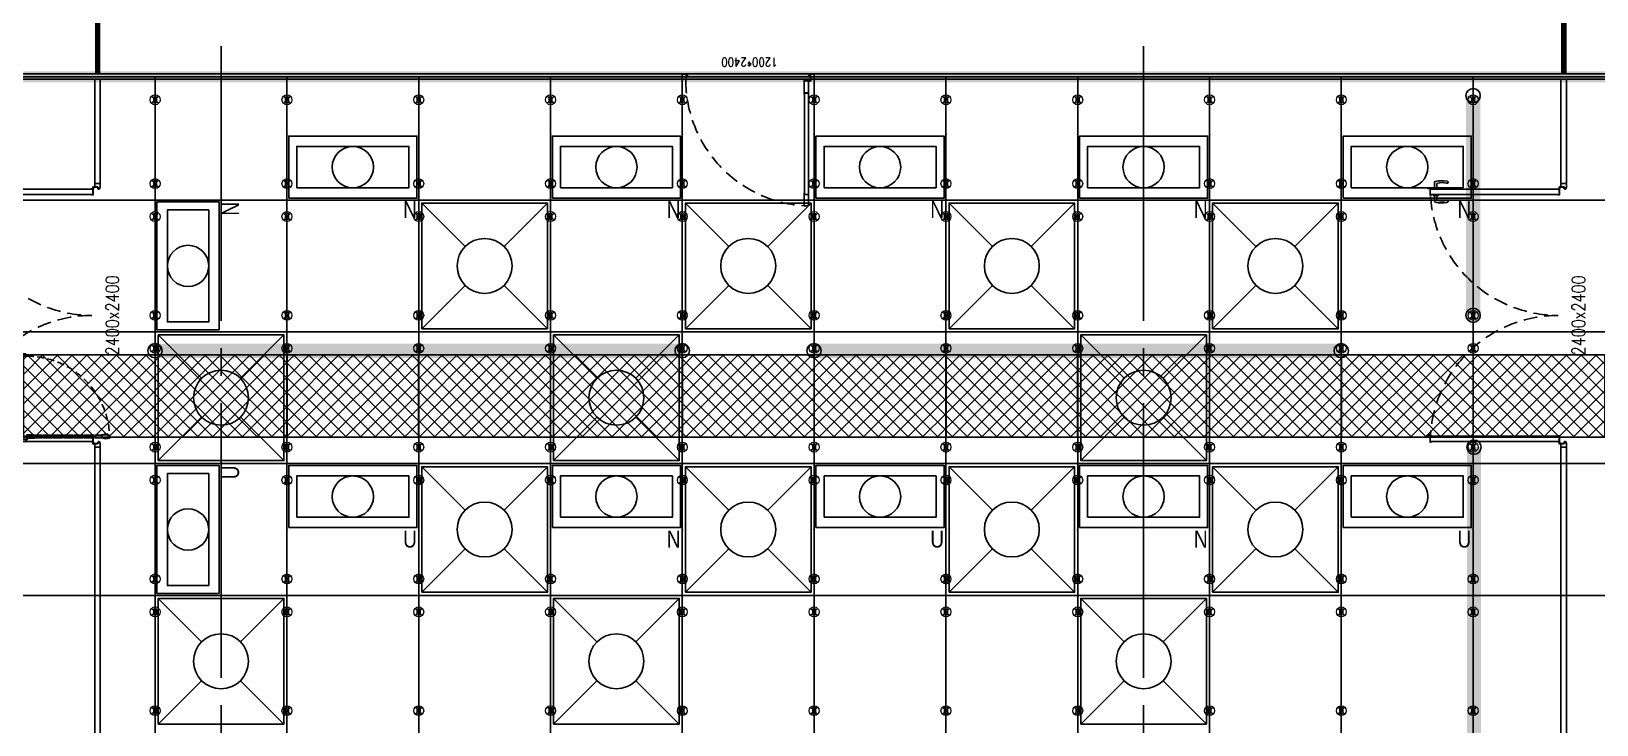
# Model space of a CAD drawing. Extents: x -17313 to 41501, y -1010 to 11880.
# Drawn here: x 4987 to 6412, y 8042 to 8674 of the extents above; entities that cross this region are included whole.
import ezdxf
from ezdxf.enums import TextEntityAlignment as Align

# ---------------------------------------------------------------- set-up
doc = ezdxf.new("R2010")
doc.units = 0
doc.header["$LTSCALE"] = 100
for name, pattern in [('188K-SM-03-F10-ARCH-PA-Y2257103$0$AP5A-SM-03-F20-ARCH-PA-Y2230801+Y2230803$0$ALL-PA-TXT-Y2221201$0$DASHED', [19.05, 12.7, -6.35]), ('188K-SM-03-F10-ARCH-PA-Y2257103$0$DASHED', [19.05, 12.7, -6.35]), ('188K-SM-07-F15-ARCH-CATW-Y2257103$0$DASHED', [19.05, 12.7, -6.35]), ('X-S-FAB-L10$0$COL-CEN-LIN', [3.25, 2.5, -0.25, 0.25, -0.25])]:
    doc.linetypes.add(name, pattern=pattern)
for name, color, linetype in [('0-xref', 8, 'Continuous'), ('188K-SM-03-F10-ARCH-CEIL-Y2257103$0$K-CEIL-4.2', 8, 'Continuous'), ('188K-SM-03-F10-ARCH-CEIL-Y2257103$0$K-CEIL-4.2-AREA', 8, 'Continuous'), ('188K-SM-03-F10-ARCH-PA-Y2257103$0$K-Divider-7.5', 53, 'Continuous'), ('188K-SM-03-F10-ARCH-PA-Y2257103$0$K-Door', 53, 'Continuous'), ('188K-SM-03-F10-ARCH-PA-Y2257103$0$K-P1S-4.2-單抗', 53, 'Continuous'), ('188K-SM-03-F10-ARCH-PA-Y2257103$0$K-P2D-4.2-雙抗', 53, 'Continuous'), ('188K-SM-06-F10-ELEC-LIGHT-Y2257103$0$E-LIGHT(W)-N', 253, 'Continuous'), ('188K-SM-06-F10-ELEC-LIGHT-Y2257103$0$E-LIGHT(W)-U XLPE', 253, 'Continuous'), ('188K-SM-06-F10-HVAC-FFU-Y2257103$0$AC-FFU-ULPA', 254, 'Continuous'), ('188K-SM-07-F15-ARCH-CATW-Y2257103$0$K-Divider 上-2.7', 80, 'Continuous'), ('188K-SM-07-F15-ARCH-CATW-Y2257103$0$K-DOOR-天板上方', 150, '188K-SM-07-F15-ARCH-CATW-Y2257103$0$DASHED'), ('188K-SM-07-F15-ARCH-CATW-Y2257103$0$K-安全母索', 6, 'Continuous'), ('188K-SM-07-F15-ARCH-CATW-Y2257103$0$K-扶手', 160, 'Continuous'), ('188K-SM-07-F15-ARCH-CATW-Y2257103$0$K-貓道板-主走道', 171, 'Continuous'), ('X-S-FAB-L10$0$0-DIM-TXT', 8, 'Continuous'), ('X-S-FAB-L10$0$BLOCK', 8, 'Continuous'), ('X-S-FAB-L10$0$CCL', 8, 'X-S-FAB-L10$0$COL-CEN-LIN')]:
    doc.layers.add(name, color=color, linetype=linetype)
doc.layers.add('188K-SM-03-F10-ARCH-CEIL-Y2257103$0$K-吊點-標準', color=8, linetype='Continuous', lineweight=9)
doc.layers.add('188K-SM-06-F10-ELEC-LIGHT-Y2257103$0$Defpoints-CAS', color=253, linetype='Continuous', plot=False)
doc.styles.add('188K-SM-03-F10-ARCH-PA-Y2257103$0$14P7-XFDP10$0$AA-TXT', font='simplex.shx', dxfattribs={"width": 0.8, "bigfont": 'chineset.shx'})
doc.styles.add('188K-SM-03-F10-ARCH-PA-Y2257103$0$AP5A-SM-03-F20-ARCH-PA-Y2230801+Y2230803$0$ALL-PA-TXT-Y2221201$0$Standard', font='txt.shx', dxfattribs={"bigfont": 'chineset.shx'})
doc.styles.add('188K-SM-06-F10-ELEC-LIGHT-Y2257103$0$Standard', font='arial.ttf')
doc.styles.add('X-S-FAB-L10$0$CHINA', font='simplex.shx', dxfattribs={"width": 0.75, "bigfont": 'chineset.shx'})
doc.styles.add('X-S-FAB-L10$0$Standard', font='', dxfattribs={"width": 0.8})
doc.styles.add('X-S-FAB-L10$0$TG_NOTE_TEXT', font='simplex.shx', dxfattribs={"width": 0.75, "bigfont": 'chineset.shx'})
doc.styles.get('X-S-FAB-L10$0$Standard').set_extended_font_data('Microsoft JhengHei')
doc.linetypes.add('188K-SM-07-F15-ARCH-CATW-Y2257103$0$FENCELINE1', pattern='A,6.35,-2.54,[133,ltypeshp.shx,S=2.54,R=0,X=-2.54,Y=0],-2.54,25.4', length=36.83)

# ---------------------------------------------------------------- blocks, each defined once
blk = doc.blocks.new('X-S-FAB-L10$0$FAB2-L05')
at = {"layer": 'X-S-FAB-L10$0$CCL'}
for p, q in [((-21000, 11005), (-21000, 0)), ((-20160, 11005), (-20160, 0))]:
    blk.add_line(p, q, dxfattribs=at)
blk = doc.blocks.new('X-S-FAB-L10')
at = {"layer": 'X-S-FAB-L10$0$BLOCK'}
blk.add_blockref('X-S-FAB-L10$0$FAB2-L05', (26160, -720), dxfattribs=at)
at = {"style": 'X-S-FAB-L10$0$TG_NOTE_TEXT', "width": 0.5, "flags": 1}
for p in [(7463.3, 9020), (18268.3, 8649), (11197.8, 4800.2), (16485.8, 4800.2), (25420.3, 2635), (13360, 320, 0), (7463.3, -33.3)]:
    blk.add_attdef('WH', text='', height=20, dxfattribs=at).set_placement(p, align=Align.BOTTOM_LEFT)
at = {"width": 0.5}
for style, p in [('X-S-FAB-L10$0$TG_NOTE_TEXT', (7585, 9020)), ('X-S-FAB-L10$0$TG_NOTE_TEXT', (18390, 8649)), ('X-S-FAB-L10$0$TG_NOTE_TEXT', (11117.5, 4813.5)), ('X-S-FAB-L10$0$TG_NOTE_TEXT', (16607.5, 4813.5)), ('X-S-FAB-L10$0$TG_NOTE_TEXT', (25350, 2635)), ('X-S-FAB-L10$0$Standard', (13129.4, 325, 0)), ('X-S-FAB-L10$0$TG_NOTE_TEXT', (7585, -20))]:
    blk.add_attdef('DESC', text='', height=10, dxfattribs=dict(at, style=style)).set_placement(p, align=Align.BOTTOM_LEFT)
for tag, style, p in [('TYPE', 'X-S-FAB-L10$0$TG_NOTE_TEXT', (7619.3, 9020)), ('NO', 'X-S-FAB-L10$0$TG_NOTE_TEXT', (7650.1, 9020)), ('TYPE', 'X-S-FAB-L10$0$TG_NOTE_TEXT', (18424.2, 8649)), ('NO', 'X-S-FAB-L10$0$TG_NOTE_TEXT', (18455, 8649)), ('NO', 'X-S-FAB-L10$0$TG_NOTE_TEXT', (11088.6, 4813.5)), ('TYPE', 'X-S-FAB-L10$0$TG_NOTE_TEXT', (11151.8, 4813.5)), ('TYPE', 'X-S-FAB-L10$0$TG_NOTE_TEXT', (16641.8, 4813.5)), ('NO', 'X-S-FAB-L10$0$TG_NOTE_TEXT', (16672.6, 4813.5)), ('NO', 'X-S-FAB-L10$0$TG_NOTE_TEXT', (25313, 2635)), ('TYPE', 'X-S-FAB-L10$0$TG_NOTE_TEXT', (25350, 2635)), ('NO', 'X-S-FAB-L10$0$Standard', (13100, 320, 0)), ('TYPE', 'X-S-FAB-L10$0$Standard', (13129.4, 320, 0)), ('TYPE', 'X-S-FAB-L10$0$TG_NOTE_TEXT', (7619.3, -20)), ('NO', 'X-S-FAB-L10$0$TG_NOTE_TEXT', (7650.1, -20))]:
    blk.add_attdef(tag, text='', height=10, dxfattribs=dict(at, style=style)).set_placement(p, align=Align.BOTTOM_RIGHT)
at = {"style": 'X-S-FAB-L10$0$TG_NOTE_TEXT', "width": 0.5, "flags": 1}
for rotation, p in [(180, (43, 7480)), (180, (943, 7480)), (90, (24310, 3717.8)), (270, (17080, 1711.7))]:
    blk.add_attdef('WH', text='', height=20, rotation=rotation, dxfattribs=at).set_placement(p, align=Align.BOTTOM_LEFT)
at = {"width": 0.5}
for rotation, style, p in [(180, 'X-S-FAB-L10$0$Standard', (317.6, 7480)), (180, 'X-S-FAB-L10$0$Standard', (1217.6, 7480)), (90, 'X-S-FAB-L10$0$TG_NOTE_TEXT', (24310, 3647.5)), (270, 'X-S-FAB-L10$0$TG_NOTE_TEXT', (17080, 1605))]:
    blk.add_attdef('DESC', text='', height=10, rotation=rotation, dxfattribs=dict(at, style=style)).set_placement(p, align=Align.BOTTOM_LEFT)
for tag, rotation, style, p in [('TYPE', 180, 'X-S-FAB-L10$0$Standard', (317.6, 7480)), ('NO', 180, 'X-S-FAB-L10$0$Standard', (347, 7480)), ('TYPE', 180, 'X-S-FAB-L10$0$Standard', (1217.6, 7480)), ('NO', 180, 'X-S-FAB-L10$0$Standard', (1247, 7480)), ('TYPE', 90, 'X-S-FAB-L10$0$TG_NOTE_TEXT', (24310, 3647.5)), ('NO', 90, 'X-S-FAB-L10$0$TG_NOTE_TEXT', (24310, 3610.5)), ('TYPE', 270, 'X-S-FAB-L10$0$TG_NOTE_TEXT', (17080, 1605)), ('NO', 270, 'X-S-FAB-L10$0$TG_NOTE_TEXT', (17080, 1573))]:
    blk.add_attdef(tag, text='', height=10, rotation=rotation, dxfattribs=dict(at, style=style)).set_placement(p, align=Align.BOTTOM_RIGHT)
at = {"layer": 'X-S-FAB-L10$0$0-DIM-TXT', "style": 'X-S-FAB-L10$0$CHINA', "width": 0.75}
for p in [(667.4, 7855.1, -2689.4), (22627.4, 6728.8), (25644.7, 6728.8), (24778.8, 5569.1), (1118.3, 4980), (417.8, 4594.6), (23874.8, 4355), (22927.4, 4330.1), (23749.9, 3901.4), (417.8, 3765.2), (1118.3, 3730), (417.8, 3115.8), (536.9, 2227.8), (16909, 1782.7), (888.4, 880.5), (16977.4, 750), (18878.8, 750), (25641.2, 553.2), (21364, 526.9)]:
    blk.add_attdef('HIG', text='', height=80, dxfattribs=at).set_placement(p, align=Align.MIDDLE_LEFT)
blk = doc.blocks.new('188K-SM-03-F10-ARCH-CEIL-Y2257103$0$A$C2CA95053')
h = blk.add_hatch(color=256)
edge = h.paths.add_edge_path()
edge.add_arc((0, 0), 0.5, 0, 360)
for p, q in [((3.2, 3.2), (-3.2, -3.2)), ((3.2, -3.2), (-3.2, 3.2))]:
    blk.add_line(p, q)
blk.add_lwpolyline([(-1.6, 2.5), (-1.6, -2.5), (1.6, -2.5), (1.6, 2.5)], close=True)
for radius in [4.5, 0.5]:
    blk.add_circle((0, 0), radius)
blk = doc.blocks.new('188K-SM-03-F10-ARCH-CEIL-Y2257103$0$天花板吊點-附調整片 - 3_8_螺桿吊架 100 mm 高調整片-V1-1FL')
blk.add_blockref('188K-SM-03-F10-ARCH-CEIL-Y2257103$0$A$C2CA95053', (0, 0))
blk = doc.blocks.new('188K-SM-03-F10-ARCH-CEIL-Y2257103')
at = {"layer": '188K-SM-03-F10-ARCH-CEIL-Y2257103$0$K-CEIL-4.2'}
for p, q in [((5100, 2313.7), (5100, 8632.2)), ((5220, 2313.7), (5220, 8632.2)), ((5340, 2313.7), (5340, 8632.2)), ((5460, 2313.7), (5460, 8632.2)), ((5580, 2313.7), (5580, 8632.2)), ((5700, 2313.7), (5700, 8632.2)), ((5820, 2313.7), (5820, 8632.2)), ((5940, 2313.7), (5940, 8632.2)), ((6060, 2313.7), (6060, 8632.2)), ((6180, 2313.7), (6180, 8632.2)), ((6300, 2313.7), (6300, 8632.2)), ((19317.2, 8520), (1767.7, 8520)), ((19317.2, 8400), (1767.7, 8400)), ((19317.2, 8280), (1847.7, 8280)), ((19314.7, 8160), (1847.7, 8160))]:
    blk.add_line(p, q, dxfattribs=at)
at = {"layer": '188K-SM-03-F10-ARCH-CEIL-Y2257103$0$K-CEIL-4.2-AREA', "elevation": 0}
blk.add_lwpolyline([(24297.2, 2067.7), (16747.2, 2067.7), (16747.2, 312.7), (14882.2, 312.7), (14882.2, 42.7), (14157.7, 42.7), (14157.7, 312.7), (1847.7, 312.7), (1847.7, 8305.8), (1767.7, 8305.8), (1767.7, 8632.2), (17592.2, 8632.2), (17592.2, 8626.2), (18934.7, 8626.2), (18934.7, 8592.2), (19317.2, 8592.2), (19317.2, 7537.7), (19282.2, 7537.7), (19282.2, 7462.2), (19317.2, 7462.2), (19317.2, 7317.2), (21180, 7317.2)], dxfattribs=at)
at = {"layer": '188K-SM-03-F10-ARCH-CEIL-Y2257103$0$K-吊點-標準', "color": 170, "lineweight": 18, "rotation": 179.9999999999997}
for p in [(5100, 8611.3), (5220, 8611.3), (5340, 8611.3), (5460, 8611.3), (5580, 8611.3), (5700, 8611.3), (5820, 8611.3), (5940, 8611.3), (6060, 8611.3), (6180, 8611.3), (6300, 8611.3), (5100, 8535), (5220, 8535), (5340, 8535), (5460, 8535), (5580, 8535), (5700, 8535), (5820, 8535), (5940, 8535), (6060, 8535), (6180, 8535), (6300, 8535), (5100, 8505), (5220, 8505), (5340, 8505), (5460, 8505), (5580, 8505), (5700, 8505), (5820, 8505), (5940, 8505), (6060, 8505), (6180, 8505), (6300, 8505), (5100, 8415), (5220, 8415), (5340, 8415), (5460, 8415), (5580, 8415), (5700, 8415), (5820, 8415), (5940, 8415), (6060, 8415), (6180, 8415), (6300, 8415), (5100, 8385), (5220, 8385), (5340, 8385), (5460, 8385), (5580, 8385), (5700, 8385), (5820, 8385), (5940, 8385), (6060, 8385), (6180, 8385), (6300, 8385), (5100, 8295), (5220, 8295), (5340, 8295), (5460, 8295), (5580, 8295), (5700, 8295), (5820, 8295), (5940, 8295), (6060, 8295), (6180, 8295), (6300, 8295), (5100, 8265), (5220, 8265), (5340, 8265), (5460, 8265), (5580, 8265), (5700, 8265), (5820, 8265), (5940, 8265), (6060, 8265), (6180, 8265), (6300, 8265), (5100, 8175), (5220, 8175), (5340, 8175), (5460, 8175), (5580, 8175), (5700, 8175), (5820, 8175), (5940, 8175), (6060, 8175), (6180, 8175), (6300, 8175), (5100, 8145), (5220, 8145), (5340, 8145), (5460, 8145), (5580, 8145), (5700, 8145), (5820, 8145), (5940, 8145), (6060, 8145), (6180, 8145), (6300, 8145), (5100, 8055), (5220, 8055), (5340, 8055), (5460, 8055), (5580, 8055), (5700, 8055), (5820, 8055), (5940, 8055), (6060, 8055), (6180, 8055), (6300, 8055)]:
    blk.add_blockref('188K-SM-03-F10-ARCH-CEIL-Y2257103$0$天花板吊點-附調整片 - 3_8_螺桿吊架 100 mm 高調整片-V1-1FL', p, dxfattribs=at)
blk = doc.blocks.new('188K-SM-06-F10-HVAC-FFU-Y2257103$0$H-FU-U-12x12')
for p, q in [((423, 777), (28, 1172)), ((777, 777), (1172, 1172)), ((28, 28), (423, 423)), ((1172, 28), (777, 423))]:
    blk.add_line(p, q)
blk.add_lwpolyline([(1172, 28), (1172, 1172), (28, 1172), (28, 28)], close=True)
blk.add_circle((600, 600), 250)
blk = doc.blocks.new('188K-SM-06-F10-HVAC-FFU-Y2257103')
at = {"layer": '188K-SM-06-F10-HVAC-FFU-Y2257103$0$AC-FFU-ULPA', "xscale": -0.09999999999999432, "yscale": 0.09999999999999432, "zscale": 0.09999999999999432}
for p in [(5460, 8400), (5700, 8400), (5940, 8400), (6180, 8400), (5220, 8280), (5580, 8280), (6060, 8280), (5460, 8160), (5700, 8160), (5940, 8160), (6180, 8160), (5220, 8040), (5580, 8040), (6060, 8040)]:
    blk.add_blockref('188K-SM-06-F10-HVAC-FFU-Y2257103$0$H-FU-U-12x12', p, dxfattribs=at)
blk = doc.blocks.new('*U277')
for points in [[(-58.3, -28.3), (-58.3, 28.3), (58.3, 28.3), (58.3, -28.3)], [(-51, -18.8), (-51, 18.8), (51, 18.8), (51, -18.8)]]:
    blk.add_lwpolyline(points, close=True)
blk.add_circle((0, 0), 18.8)
at = {"layer": '188K-SM-06-F10-ELEC-LIGHT-Y2257103$0$Defpoints-CAS'}
for p in [(-60, 30), (60, 30), (-60, -30), (60, -30)]:
    blk.add_point(p, dxfattribs=at)
at = {"style": '188K-SM-06-F10-ELEC-LIGHT-Y2257103$0$Standard', "width": 0.8}
blk.add_text('N', height=15.5, dxfattribs=at).set_placement((58.3, -38.7), align=Align.MIDDLE_RIGHT)
blk = doc.blocks.new('*U278')
for points in [[(-58.3, -28.3), (-58.3, 28.3), (58.3, 28.3), (58.3, -28.3)], [(-51, -18.8), (-51, 18.8), (51, 18.8), (51, -18.8)]]:
    blk.add_lwpolyline(points, close=True)
blk.add_circle((0, 0), 18.8)
at = {"layer": '188K-SM-06-F10-ELEC-LIGHT-Y2257103$0$Defpoints-CAS'}
for p in [(-60, 30), (60, 30), (-60, -30), (60, -30)]:
    blk.add_point(p, dxfattribs=at)
at = {"style": '188K-SM-06-F10-ELEC-LIGHT-Y2257103$0$Standard', "width": 0.8}
blk.add_text('U', height=15.5, dxfattribs=at).set_placement((58.3, -38.7), align=Align.MIDDLE_RIGHT)
blk = doc.blocks.new('*U267')
for points in [[(-58.3, -28.3), (-58.3, 28.3), (58.3, 28.3), (58.3, -28.3)], [(-51, -18.8), (-51, 18.8), (51, 18.8), (51, -18.8)]]:
    blk.add_lwpolyline(points, close=True)
blk.add_circle((0, 0), 18.8)
at = {"layer": '188K-SM-06-F10-ELEC-LIGHT-Y2257103$0$Defpoints-CAS'}
for p in [(-60, 30), (60, 30), (-60, -30), (60, -30)]:
    blk.add_point(p, dxfattribs=at)
at = {"style": '188K-SM-06-F10-ELEC-LIGHT-Y2257103$0$Standard', "width": 0.8}
blk.add_text('N', height=15.5, dxfattribs=at).set_placement((58.3, -38.7), align=Align.MIDDLE_RIGHT)
blk = doc.blocks.new('*U266')
for points in [[(-58.3, -28.3), (-58.3, 28.3), (58.3, 28.3), (58.3, -28.3)], [(-51, -18.8), (-51, 18.8), (51, 18.8), (51, -18.8)]]:
    blk.add_lwpolyline(points, close=True)
blk.add_circle((0, 0), 18.8)
at = {"layer": '188K-SM-06-F10-ELEC-LIGHT-Y2257103$0$Defpoints-CAS'}
for p in [(-60, 30), (60, 30), (-60, -30), (60, -30)]:
    blk.add_point(p, dxfattribs=at)
at = {"style": '188K-SM-06-F10-ELEC-LIGHT-Y2257103$0$Standard', "width": 0.8}
blk.add_text('U', height=15.5, dxfattribs=at).set_placement((58.3, -38.7), align=Align.MIDDLE_RIGHT)
blk = doc.blocks.new('188K-SM-06-F10-ELEC-LIGHT-Y2257103')
at = {"layer": '188K-SM-06-F10-ELEC-LIGHT-Y2257103$0$E-LIGHT(W)-N'}
for p in [(5280, 8550), (5520, 8550), (5760, 8550), (6000, 8550), (6240, 8550), (5520, 8250), (6000, 8250)]:
    blk.add_blockref('*U267', p, dxfattribs=at)
at = {"layer": '188K-SM-06-F10-ELEC-LIGHT-Y2257103$0$E-LIGHT(W)-N', "rotation": 90}
blk.add_blockref('*U277', (5130, 8460), dxfattribs=at)
at = {"layer": '188K-SM-06-F10-ELEC-LIGHT-Y2257103$0$E-LIGHT(W)-U XLPE', "rotation": 90}
blk.add_blockref('*U278', (5130, 8220), dxfattribs=at)
at = {"layer": '188K-SM-06-F10-ELEC-LIGHT-Y2257103$0$E-LIGHT(W)-U XLPE'}
for p in [(5280, 8250), (5760, 8250), (6240, 8250)]:
    blk.add_blockref('*U266', p, dxfattribs=at)
blk = doc.blocks.new('188K-SM-03-F10-ARCH-PA-Y2257103$0$單開庫板門-1200x2400)圓型拉環鎖+輔助鎖)')
at = {"ltscale": 0.1}
for p, q in [((26008.6, -11403.6), (26004.5, -11403.6)), ((26004.5, -11403.6), (26004.5, -11414.1)), ((26004.5, -11414.1), (26004.5, -11415.3)), ((26004.5, -11414.1), (26008.6, -11414.1)), ((26004.5, -11415.4), (26004.6, -11415.5)), ((26008.6, -11414), (26004.6, -11414)), ((26004.6, -11414.3), (26004.6, -11414.2)), ((26004.6, -11415.3), (26004.6, -11414.5)), ((26004.7, -11414.1), (26006.5, -11414.1)), ((26005.1, -11414.4), (26004.7, -11414.4)), ((26004.7, -11414.5), (26005.1, -11414.5)), ((26004.7, -11414.5), (26004.7, -11506)), ((26004.7, -11506), (26004.7, -11414.5)), ((26004.7, -11414.5), (26004.7, -11414.5)), ((26004.7, -11415.4), (26004.7, -11415.3)), ((26005.2, -11414.4), (26005.2, -11414.4)), ((26006.5, -11414.1), (26006.6, -11414.1)), ((26006.6, -11414.1), (26006.6, -11414.1)), ((26006.6, -11414.1), (26008.4, -11414.1)), ((26008.4, -11414.4), (26008, -11414.4)), ((26008, -11414.4), (26008, -11414.4)), ((26008, -11414.5), (26008.4, -11414.5)), ((26008.4, -11506), (26008.4, -11414.5)), ((26008.4, -11414.5), (26008.4, -11414.5)), ((26008.4, -11414.5), (26008.4, -11506)), ((26008.4, -11415.3), (26008.4, -11415.4)), ((26008.5, -11414.2), (26008.5, -11414.3)), ((26008.5, -11414.5), (26008.5, -11415.3)), ((26008.5, -11415.5), (26008.6, -11415.4)), ((26008.6, -11414.1), (26008.6, -11403.6)), ((26008.6, -11415.3), (26008.6, -11414.1)), ((26008.6, -11506.4), (26004.5, -11506.4)), ((26004.5, -11506.4), (26004.5, -11518)), ((26004.7, -11506), (26004.7, -11506)), ((26008.4, -11506), (26008.4, -11506)), ((26008.6, -11518), (26008.6, -11506.4)), ((25999.5, -11519.7), (25999.5, -11523.2)), ((26002.5, -11519.1), (26000, -11519.1)), ((26000, -11523.7), (26002.4, -11523.7)), ((26002.4, -11523.7), (26004.1, -11522.6)), ((26002.9, -11518.5), (26002.6, -11518.5)), ((26002.6, -11518.5), (26002.6, -11521)), ((26002.6, -11521.9), (26002.6, -11519.3)), ((26002.6, -11521), (26002.9, -11521)), ((26003.4, -11521.9), (26002.6, -11521.9)), ((26002.9, -11521), (26002.9, -11518.5)), ((26003.3, -11522.2), (26003.3, -11522)), ((26003.3, -11522), (26003.4, -11522)), ((26004, -11522.2), (26003.3, -11522.2)), ((26008.3, -11517.5), (26003.6, -11517.5)), ((26003.6, -11517.5), (26003.6, -11517.7)), ((26003.6, -11517.7), (26008.3, -11517.7)), ((26004.1, -11521.9), (26003.9, -11521.9)), ((26003.9, -11522), (26004, -11522)), ((26004, -11522), (26004, -11522.2)), ((26004.2, -11522.4), (26004.2, -11521.9)), ((26004.5, -11518), (26008.6, -11518)), ((26008.3, -11517.7), (26008.3, -11517.5)), ((26114.8, -11521.9), (26115.1, -11521.9)), ((26114.8, -11522.4), (26114.8, -11521.9)), ((26114.9, -11522), (26114.9, -11522.2)), ((26115.1, -11522), (26114.9, -11522)), ((26114.9, -11522.2), (26115.7, -11522.2)), ((26116.6, -11523.7), (26114.9, -11522.6)), ((26115.5, -11521.9), (26116.3, -11521.9)), ((26115.7, -11522), (26115.5, -11522)), ((26115.7, -11522.2), (26115.7, -11522)), ((26116.3, -11521.9), (26116.3, -11519.3)), ((26116.5, -11519.1), (26119, -11519.1)), ((26119, -11523.7), (26116.6, -11523.7)), ((26119.5, -11519.7), (26119.5, -11523.2))]:
    blk.add_line(p, q, dxfattribs=at)
blk.add_lwpolyline([(26006.6, -11506.4), (26006.5, -11506.3), (26004.7, -11506.3, -0.414214), (26004.6, -11506.3), (26004.6, -11506.1, -0.414214), (26004.7, -11506.1), (26005.1, -11506.1, 0.414214), (26005.2, -11506.1), (26005.2, -11506, 0.414214), (26005.1, -11506), (26004.7, -11506, -0.414214), (26004.6, -11506), (26004.6, -11505.2, -0.414214), (26004.7, -11505.2), (26004.7, -11505.2, 0.414214), (26004.7, -11505.2), (26004.7, -11505, 0.72636), (26004.6, -11505), (26004.5, -11505.1, 0.158507), (26004.5, -11505.2), (26004.5, -11506.4, 0.414214), (26004.6, -11506.5), (26008.6, -11506.5, 0.414214), (26008.6, -11506.4), (26008.6, -11505.2, 0.158507), (26008.6, -11505.1), (26008.5, -11505, 0.72636), (26008.4, -11505), (26008.4, -11505.2, 0.414214), (26008.5, -11505.2, -0.414214), (26008.5, -11505.2), (26008.5, -11506, -0.414214), (26008.4, -11506), (26008, -11506, 0.414214), (26008, -11506), (26008, -11506.1, 0.414214), (26008, -11506.1), (26008.4, -11506.1, -0.414214), (26008.5, -11506.1), (26008.5, -11506.3, -0.414214), (26008.4, -11506.3), (26006.6, -11506.3)], format="xyb", close=True, dxfattribs=at)
for points in [[(25999.5, -11518.9), (25999.5, -11523.9)], [(26119.5, -11518.9), (26119.5, -11523.9)]]:
    blk.add_lwpolyline(points)
for centre, radius, start, end in [((26004.6, -11414.1), 0.0313, 90, 180), ((26004.6, -11415.3), 0.0313, 180, 216.0274), ((26004.7, -11414.2), 0.0313, 90, 180), ((26004.7, -11414.3), 0.0313, 180, 270), ((26004.7, -11414.5), 0.0313, 90, 180), ((26004.7, -11415.3), 0.0209, 180, 270), ((26004.7, -11415.4), 0.0313, 216.0274, 360), ((26004.7, -11415.3), 0.0209, 360, 90), ((26005.1, -11414.4), 0.0313, 270, 0), ((26005.1, -11414.4), 0.0313, 0, 90), ((26008, -11414.4), 0.0313, 90, 180), ((26008, -11414.4), 0.0313, 180, 270), ((26008.4, -11414.2), 0.0313, 360, 90), ((26008.4, -11414.3), 0.0313, 270, 0), ((26008.4, -11414.5), 0.0313, 0, 90), ((26008.5, -11415.3), 0.0209, 90, 180), ((26008.5, -11415.4), 0.0313, 180, 323.9726), ((26008.5, -11415.3), 0.0209, 270, 360), ((26008.6, -11414.1), 0.0313, 360, 90), ((26008.6, -11415.3), 0.0313, 323.9726, 360)]:
    blk.add_arc(centre, radius, start, end, dxfattribs=at)
at = {"linetype": '188K-SM-03-F10-ARCH-PA-Y2257103$0$AP5A-SM-03-F20-ARCH-PA-Y2230801+Y2230803$0$ALL-PA-TXT-Y2221201$0$DASHED', "ltscale": 0.01}
blk.add_arc((26001.1, -11518.7), 115.3, 359.8531, 85.8135, dxfattribs=at)
at = {"ltscale": 0.1}
for centre, major_axis, start_param, end_param in [((26000, -11519.7), (0.369, -0.369), 2.356194, 3.926991), ((26000, -11523.2), (-0.369, -0.369), 5.497787, 7.068583), ((26002.5, -11519.3), (0.111, -0.111), 7.068583, 8.63938), ((26003.4, -11521.9), (-0.0369, -0.0369), 0.785398, 3.926991), ((26003.9, -11521.9), (-0.0369, -0.0369), 3.926991, 7.068583), ((26004.1, -11521.9), (0.0369, -0.0369), 7.068583, 8.63938), ((26003.9, -11522.4), (0.221, -0.221), 6.162283, 7.068583), ((26114.8, -11521.9), (-0.0369, -0.0369), -2.356194, -0.785398), ((26115.1, -11522.4), (-0.221, -0.221), -0.785398, 0.120903), ((26115.1, -11521.9), (0.0369, -0.0369), -0.785398, 2.356194), ((26115.5, -11521.9), (0.0369, -0.0369), 2.356194, 5.497787), ((26116.5, -11519.3), (-0.111, -0.111), -2.356194, -0.785398), ((26119, -11519.7), (-0.369, -0.369), 2.356194, 3.926991), ((26119, -11523.2), (0.369, -0.369), -0.785398, 0.785398)]:
    blk.add_ellipse(centre, major_axis=major_axis, ratio=1, start_param=start_param, end_param=end_param, dxfattribs=at)
at = {"ltscale": 0.1, "extrusion": (0, 0, -1)}
blk.add_ellipse((26003.1, -11517.9), major_axis=(-0.516, 0.516), ratio=1, start_param=5.497787, end_param=11.780972, dxfattribs=at)
at = {"color": 8, "ltscale": 0.1, "style": '188K-SM-03-F10-ARCH-PA-Y2257103$0$AP5A-SM-03-F20-ARCH-PA-Y2230801+Y2230803$0$ALL-PA-TXT-Y2221201$0$Standard', "width": 0.85}
blk.add_text('1200*2400', height=8, dxfattribs=at).set_placement((26058.4, -11534.4), align=Align.MIDDLE_CENTER)
blk = doc.blocks.new('188K-SM-03-F10-ARCH-PA-Y2257103$0$雙開門-2400×2400')
for p, q in [((225.2, 117.7), (223.8, 117.6)), ((229.2, 117.7), (225.2, 117.7)), ((225.2, 115.5), (229.2, 115.5)), ((229.2, 119), (229.2, 114.1)), ((230, 119), (229.2, 119)), ((229.2, 114.1), (230, 114.1)), ((230, 114.1), (230, 119)), ((0, 2.5), (0, -2.5)), ((0, -1.9), (0, 1.9)), ((0.6, 2.5), (3, 2.5)), ((3, 2.5), (3, 0.2)), ((3, 0.2), (3, 0.2)), ((239.4, 2.5), (237, 2.5)), ((237, 2.5), (237, -0.2)), ((237, -0.2), (237, 0)), ((240, 2.5), (240, -2.5)), ((240, -1.9), (240, 1.9)), ((3, -2.5), (0.6, -2.5)), ((4.7, -1.9), (3, -2.5)), ((3.7, -0.6), (3.9, -0.6)), ((3.9, -0.6), (4, -0.6)), ((4.1, -0.7), (4, -0.7)), ((4, -0.7), (4, -1.5)), ((4, -1.5), (4.6, -1.5)), ((4.5, -0.2), (4.1, -0.2)), ((4.1, -0.7), (4.1, -0.7)), ((4.6, -0.7), (4.5, -0.7)), ((4.5, -0.7), (4.5, -0.7)), ((4.6, -0.6), (4.7, -0.6)), ((4.6, -1.5), (4.6, -0.7)), ((4.7, -0.6), (4.8, -0.6)), ((5, -0.8), (5, -1.5)), ((235, -0.8), (235, -1.5)), ((235.3, -0.6), (235.2, -0.6)), ((235.4, -0.6), (235.3, -0.6)), ((235.3, -1.9), (237, -2.5)), ((235.4, -1.5), (235.4, -0.7)), ((235.4, -0.7), (235.5, -0.7)), ((236, -1.5), (235.4, -1.5)), ((235.5, -0.2), (235.9, -0.2)), ((235.5, -0.7), (235.5, -0.7)), ((235.9, -0.7), (235.9, -0.7)), ((235.9, -0.7), (236, -0.7)), ((236.1, -0.6), (236, -0.6)), ((236, -0.7), (236, -1.5)), ((236.3, -0.6), (236.1, -0.6)), ((237, -2.5), (239.4, -2.5))]:
    blk.add_line(p, q)
for points in [[(10.9, 121.6), (10.9, 123.4), (10.9, 121.6), (4.3, 121.6), (4.3, 121.5), (4.7, 121.5), (4.7, 120.4, 0.414214), (4.8, 120.3), (5, 120.3), (5, 120.4), (4.9, 120.4), (4.9, 121.4), (5, 121.4), (5, 4.1), (4.9, 4.1), (4.9, 5.1), (5, 5.1), (5, 5.2), (4.8, 5.2, 0.414214), (4.7, 5.1), (4.7, 4, 0.414214), (4.8, 3.8), (10.2, 3.8, 0.414214), (10.3, 4), (10.3, 5.1, 0.414214), (10.2, 5.2), (10, 5.2), (10, 5.1), (10.1, 5.1), (10.1, 4.1), (10, 4.1), (10, 121.4), (10.1, 121.4), (10.1, 120.4), (10, 120.4), (10, 120.3), (10.2, 120.3, 0.414214), (10.3, 120.4), (10.3, 121.4), (11.1, 121.4, 0.414214), (11.1, 121.4), (11.1, 123.6, 0.414214), (11.1, 123.7), (10.3, 123.7), (10.3, 123.4), (10.9, 123.4)], [(235.9, 121.6), (235.9, 123.4), (235.9, 121.6), (229.3, 121.6), (229.3, 121.5), (229.7, 121.5), (229.7, 120.4, 0.414214), (229.8, 120.3), (230, 120.3), (230, 120.4), (229.9, 120.4), (229.9, 121.4), (230, 121.4), (230, 4.1), (229.9, 4.1), (229.9, 5.1), (230, 5.1), (230, 5.2), (229.8, 5.2, 0.414214), (229.7, 5.1), (229.7, 4, 0.414214), (229.8, 3.8), (235.2, 3.8, 0.414214), (235.3, 4), (235.3, 5.1, 0.414214), (235.2, 5.2), (235, 5.2), (235, 5.1), (235.1, 5.1), (235.1, 4.1), (235, 4.1), (235, 121.4), (235.1, 121.4), (235.1, 120.4), (235, 120.4), (235, 120.3), (235.2, 120.3, 0.414214), (235.3, 120.4), (235.3, 121.4), (236.1, 121.4, 0.414214), (236.1, 121.4), (236.1, 123.6, 0.414214), (236.1, 123.7), (235.3, 123.7), (235.3, 123.4), (235.9, 123.4)], [(235.8, 117.7), (239.8, 117.7), (241.2, 117.6, -0.327495), (242, 116.9, -0.089847), (242.2, 106.2, -1.144881), (240.3, 106.6, 0.137079), (240.3, 114.9, 0.349357), (239.8, 115.5), (235.8, 115.5)]]:
    blk.add_lwpolyline(points, format="xyb")
blk.add_lwpolyline([(235, 114.1), (235, 119), (235.8, 119), (235.8, 114.1)], close=True)
at = {"ltscale": 500}
for points in [[(3.3, 0.3), (3.3, 3.1), (3, 3.1), (3, 0.3)], [(8.5, 3.8), (4, 3.8), (4, 4.1), (8.5, 4.1)], [(231.5, 3.8), (236, 3.8), (236, 4.1), (231.5, 4.1)], [(236.7, -0.1), (236.7, 3.1), (237, 3.1), (237, -0.1)]]:
    blk.add_lwpolyline(points, close=True, dxfattribs=at)
at = {"linetype": '188K-SM-03-F10-ARCH-PA-Y2257103$0$DASHED', "ltscale": 0.01}
for centre, start, end in [((3.5, 5.1), 0, 85.9993), ((236.5, 5.1), 94.0007, 180)]:
    blk.add_arc(centre, 116.5, start, end, dxfattribs=at)
for centre, radius, start, end in [((0.6, 1.9), 0.598, 90, 180), ((3.9, 0.2), 0.855, 178.2453, 256.7344), ((236.3, 0), 0.659, 270, 360), ((239.4, 1.9), 0.598, 0, 90), ((0.6, -1.9), 0.598, 180, 270), ((4.3, -0.6), 0.427, 111.7868, 180), ((4, -0.7), 0.11, 360, 90), ((4.3, -0.6), 0.427, 0, 68.2132), ((4.6, -0.7), 0.11, 90, 180), ((4.5, -1.5), 0.5, 288.9704, 0), ((4.8, -0.8), 0.2, 0, 90), ((235.2, -0.8), 0.2, 90, 180), ((235.5, -1.5), 0.5, 180, 251.0296), ((235.7, -0.6), 0.427, 111.7868, 180), ((235.4, -0.7), 0.11, 360, 90), ((235.7, -0.6), 0.427, 0, 68.2132), ((236, -0.7), 0.11, 90, 180), ((239.4, -1.9), 0.598, 270, 360)]:
    blk.add_arc(centre, radius, start, end)
for centre, major_axis, start_param, end_param in [((252.5, 110.9), (-21.3, 21.3), 0.585307, 0.943734), ((223.9, 116.7), (0.624, 0.624), 0.866962, 2.13291), ((239.6, 110.8), (-10.9, 10.9), 0.51383, 1.058752), ((225.3, 114.9), (-0.417, 0.417), -0.669314, 0.675093), ((223.8, 106.3), (-0.707, 0.707), 0.872811, 4.284184)]:
    blk.add_ellipse(centre, major_axis=major_axis, ratio=1, start_param=start_param, end_param=end_param)
at = {"ltscale": 500, "extrusion": (0, 0, -1)}
blk.add_ellipse((3.5, 3.6), major_axis=(0.495, 0.495), ratio=1, start_param=3.926991, end_param=10.210176, dxfattribs=at)
at = {"ltscale": 500}
blk.add_ellipse((236.5, 3.6), major_axis=(-0.495, 0.495), ratio=1, start_param=3.926991, end_param=10.210176, dxfattribs=at)
at = {"color": 8, "style": '188K-SM-03-F10-ARCH-PA-Y2257103$0$14P7-XFDP10$0$AA-TXT', "width": 0.8}
blk.add_text('2400x2400', height=12, dxfattribs=at).set_placement((120, -13.5), align=Align.MIDDLE_CENTER)
blk = doc.blocks.new('188K-SM-03-F10-ARCH-PA-Y2257103')
at = {"layer": '188K-SM-03-F10-ARCH-PA-Y2257103$0$K-Divider-7.5', "const_width": 5, "elevation": 0}
for points in [[(5047.6, 8635), (5047.6, 9012.5)], [(6382.6, 8635), (6382.6, 9012.5)]]:
    blk.add_lwpolyline(points, dxfattribs=at)
at = {"layer": '188K-SM-03-F10-ARCH-PA-Y2257103$0$K-P1S-4.2-單抗'}
for p, q in [((7405, 8635, 0), (1780, 8635, 0)), ((7405, 8630, 0), (1780, 8630, 0))]:
    blk.add_line(p, q, dxfattribs=at)
at = {"layer": '188K-SM-03-F10-ARCH-PA-Y2257103$0$K-P2D-4.2-雙抗'}
for p, q in [((5045, 8535), (5045, 8630)), ((5045, 8535), (5045, 8630)), ((5045, 8535), (5045, 8630)), ((5050, 8535), (5050, 8630)), ((5050, 8535), (5050, 8630)), ((5050, 8535), (5050, 8630)), ((6380, 8535), (6380, 8630)), ((6380, 8535), (6380, 8630)), ((6380, 8535), (6380, 8630)), ((6385, 8535), (6385, 8630)), ((6385, 8535), (6385, 8630)), ((6385, 8535), (6385, 8630)), ((5045, 2106), (5045, 8295)), ((5045, 2106), (5045, 8295)), ((5045, 2106), (5045, 8295)), ((5050, 2106), (5050, 8295)), ((5050, 2106), (5050, 8295)), ((5050, 2106), (5050, 8295)), ((6380, 2106), (6380, 8295)), ((6380, 2106), (6380, 8295)), ((6380, 2106), (6380, 8295)), ((6385, 2106), (6385, 8295)), ((6385, 2106), (6385, 8295)), ((6385, 2106), (6385, 8295))]:
    blk.add_line(p, q, dxfattribs=at)
at = {"layer": '188K-SM-03-F10-ARCH-PA-Y2257103$0$K-Door'}
for name, p, rotation in [('188K-SM-03-F10-ARCH-PA-Y2257103$0$單開庫板門-1200x2400)圓型拉環鎖+輔助鎖)', (31699.5, -2888.9, 0), 180), ('188K-SM-03-F10-ARCH-PA-Y2257103$0$雙開門-2400×2400', (5047.5, 8295), 89.99999999999999), ('188K-SM-03-F10-ARCH-PA-Y2257103$0$雙開門-2400×2400', (6382.5, 8295), 89.99999999999999)]:
    blk.add_blockref(name, p, dxfattribs=dict(at, rotation=rotation))
blk = doc.blocks.new('188K-SM-07-F15-ARCH-CATW-Y2257103$0$貓道板-749x1196.5(主走道)')
h = blk.add_hatch()
h.set_pattern_fill('ANSI37', color=256, scale=30)
h.set_pattern_definition([(45, (0.75, 3e-16), (-67.352, 67.352), []), (135, (0.75, 3e-16), (-67.352, -67.352), [])])
h.paths.add_polyline_path([(-1199, 0), (-1199, 750), (-1, 750), (-1, 0)])
blk.add_lwpolyline([(-1199, 0), (-1199, 750), (-1, 750), (-1, 0)], close=True)
blk = doc.blocks.new('188K-SM-07-F15-ARCH-CATW-Y2257103$0$XFAP10$0$GAD2205')
blk.add_lwpolyline([(0, 1), (0, 1), (-18, 1, -0.414214), (-18, 2), (-18, 3, -0.414214), (-18, 3), (-14, 3, 0.414214), (-13, 4), (-13, 4, 0.414214), (-14, 4), (-18, 4, -0.414214), (-18, 5), (-18, 12, -0.414214), (-18, 12), (-18, 12, 0.414214), (-18, 12), (-18, 14, 0.72636), (-19, 14), (-19, 13, 0.158507), (-19, 13), (-19, 0, 0.414214), (-19, 0), (19, 0, 0.414214), (19, 0), (19, 13, 0.158507), (19, 13), (19, 14, 0.72636), (18, 14), (18, 12, 0.414214), (18, 12, -0.414214), (18, 12), (18, 5, -0.414214), (18, 4), (14, 4, 0.414214), (13, 4), (13, 4, 0.414214), (14, 3), (18, 3, -0.414214), (18, 3), (18, 2, -0.414214), (18, 1), (0, 1)], format="xyb", close=True)
blk = doc.blocks.new('188K-SM-07-F15-ARCH-CATW-Y2257103$0$單鋼板門-80x150')
at = {"linetype": '188K-SM-07-F15-ARCH-CATW-Y2257103$0$DASHED', "ltscale": 0.005}
for p, q in [((-80, -1.9), (-80, 2)), ((-79.7, 2.4), (-78, 2.4)), ((-78, 2.4), (-76.9, 1.7)), ((-77.9, 1.1), (-77.9, -2.1)), ((-77.4, 1.1), (-77.9, 1.1)), ((-77.5, 1.3), (-77.5, 1.2)), ((-77, 1.3), (-77.5, 1.3)), ((-77.5, 1.2), (-77.4, 1.2)), ((-77.1, 1.2), (-77, 1.2)), ((-76.9, 1.1), (-77.1, 1.1)), ((-77, 1.2), (-77, 1.3)), ((-76.9, 1.5), (-76.9, 1.2)), ((-2, 2.4), (-3.1, 1.7)), ((-3.1, 1.5), (-3.1, 1.2)), ((-3.1, 1.1), (-2.9, 1.1)), ((-3, 1.2), (-3, 1.3)), ((-3, 1.3), (-2.5, 1.3)), ((-2.9, 1.2), (-3, 1.2)), ((-2.5, 1.2), (-2.6, 1.2)), ((-2.6, 1.1), (-2.1, 1.1)), ((-2.5, 1.3), (-2.5, 1.2)), ((-2.1, 1.1), (-2.1, -2.1)), ((-0.3, 2.4), (-2, 2.4)), ((0, -1.9), (0, 2)), ((-78, -2.2), (-79.7, -2.2)), ((-6, -10.3), (-5.9, -10.3)), ((-6, -71.3), (-6, -10.3)), ((-5.9, -10.3), (-5.9, -71.3)), ((-3.5, -71.3), (-3.5, -10.3)), ((-3.5, -10.3), (-3.5, -10.3)), ((-3.5, -10.3), (-3.5, -71.3)), ((-2, -2.2), (-0.3, -2.2)), ((-6.7, -73.3), (-6.1, -73.3)), ((-6.7, -76.8), (-6.7, -73.3)), ((-6.1, -76.8), (-6.7, -76.8)), ((-6.1, -73.3), (-6.1, -76.8)), ((-5.9, -71.3), (-6, -71.3)), ((-3.5, -71.3), (-3.5, -71.3))]:
    blk.add_line(p, q, dxfattribs=at)
for points in [[(-2.3, 0.5), (-2.3, -2.8), (-2.1, -2.8), (-2.1, 0.5)], [(-6.1, -3.1), (-6.1, -10), (-3.3, -10), (-3.3, -3.1)], [(-5.9, -3.5), (-2.8, -3.5), (-2.8, -3.3), (-5.9, -3.3)], [(-6.1, -71.5), (-6.1, -78.6), (-3.3, -78.6), (-3.3, -71.5)], [(-3.3, -73.3), (-3.3, -76.8), (-2.8, -76.8), (-2.8, -73.3)]]:
    blk.add_lwpolyline(points, close=True, dxfattribs=at)
blk.add_lwpolyline([(-3.4, -71.6), (-3.4, -70.7, 0.158507), (-3.4, -70.7), (-3.4, -70.6, 0.72636), (-3.5, -70.7), (-3.5, -70.8, 0.414214), (-3.5, -70.8, -0.414214), (-3.4, -70.8), (-3.4, -71.3, -0.414214), (-3.5, -71.3), (-3.8, -71.3, 0.414214), (-3.8, -71.3), (-3.8, -71.4, 0.414214), (-3.8, -71.4), (-3.5, -71.4, -0.414214), (-3.4, -71.4), (-3.4, -71.5, -0.414214), (-3.5, -71.5), (-4.7, -71.5), (-4.7, -71.5), (-4.7, -71.5), (-6, -71.5, -0.414214), (-6, -71.5), (-6, -71.4, -0.414214), (-6, -71.4), (-5.7, -71.4, 0.414214), (-5.7, -71.4), (-5.7, -71.3, 0.414214), (-5.7, -71.3), (-6, -71.3, -0.414214), (-6, -71.3), (-6, -70.8, -0.414214), (-6, -70.8), (-6, -70.8, 0.414214), (-6, -70.8), (-6, -70.7, 0.72636), (-6, -70.6), (-6.1, -70.7, 0.158507), (-6.1, -70.7), (-6.1, -71.6, 0.414214), (-6, -71.6), (-3.4, -71.6, 0.414214)], format="xyb", close=True, dxfattribs=at)
blk.add_arc((-2.5, -3.1), 75.4, 180.0081, 266.8107, dxfattribs=at)
for centre, major_axis, start_param, end_param in [((-79.7, 2), (-0.246, 0.246), -0.785398, 0.785398), ((-77.4, 1.2), (-0.0246, 0.0246), 2.356194, 5.497787), ((-77.1, 1.2), (-0.0246, 0.0246), -0.785398, 2.356194), ((-77.1, 1.5), (0.148, 0.148), -0.785398, 0.120903), ((-76.9, 1.2), (0.0246, 0.0246), -2.356194, -0.785398), ((-2.9, 1.5), (-0.148, 0.148), 6.162283, 7.068583), ((-3.1, 1.2), (-0.0246, 0.0246), 7.068583, 8.63938), ((-2.9, 1.2), (0.0246, 0.0246), 3.926991, 7.068583), ((-2.6, 1.2), (0.0246, 0.0246), 0.785398, 3.926991), ((-0.3, 2), (0.246, 0.246), 5.497787, 7.068583), ((-79.7, -1.9), (0.246, 0.246), 2.356194, 3.926991), ((-78, -2.1), (0.0738, 0.0738), -2.356194, -0.785398), ((-2, -2.1), (-0.0738, 0.0738), 7.068583, 8.63938), ((-0.3, -1.9), (-0.246, 0.246), 2.356194, 3.926991)]:
    blk.add_ellipse(centre, major_axis=major_axis, ratio=1, start_param=start_param, end_param=end_param, dxfattribs=at)
at = {"linetype": '188K-SM-07-F15-ARCH-CATW-Y2257103$0$DASHED', "ltscale": 0.005, "extrusion": (0, 0, -1)}
blk.add_ellipse((-2.4, -3.2), major_axis=(0.344, -0.344), ratio=1, start_param=5.497787, end_param=11.780972, dxfattribs=at)
at = {"linetype": '188K-SM-07-F15-ARCH-CATW-Y2257103$0$DASHED', "ltscale": 0.005, "xscale": 0.06956521739535357, "yscale": 0.06956521739535357, "zscale": 0.06956521739535357, "rotation": 180}
blk.add_blockref('188K-SM-07-F15-ARCH-CATW-Y2257103$0$XFAP10$0$GAD2205', (-4.7, -10), dxfattribs=at)
blk = doc.blocks.new('188K-SM-07-F15-ARCH-CATW-Y2257103$0$母索-4.8')
at = {"const_width": 13}
blk.add_lwpolyline([(0, 0), (480, 0)], dxfattribs=at)
for centre in [(0, 0), (480, 0)]:
    blk.add_circle(centre, 6.5)
blk = doc.blocks.new('188K-SM-07-F15-ARCH-CATW-Y2257103$0$母索-2.7')
at = {"const_width": 13}
blk.add_lwpolyline([(0, 0), (270, 0)], dxfattribs=at)
for centre in [(0, 0), (270, 0)]:
    blk.add_circle(centre, 6.5)
blk = doc.blocks.new('188K-SM-07-F15-ARCH-CATW-Y2257103$0$母索-2.0')
at = {"const_width": 13}
blk.add_lwpolyline([(0, 0), (200, 0)], dxfattribs=at)
for centre in [(0, 0), (200, 0)]:
    blk.add_circle(centre, 6.5)
blk = doc.blocks.new('188K-SM-07-F15-ARCH-CATW-Y2257103')
at = {"layer": '188K-SM-07-F15-ARCH-CATW-Y2257103$0$K-Divider 上-2.7', "const_width": 10}
blk.add_lwpolyline([(4980, 8632.2), (5050, 8632.2)], dxfattribs=at)
at = {"layer": '188K-SM-07-F15-ARCH-CATW-Y2257103$0$K-Divider 上-2.7', "const_width": 10, "elevation": 0}
blk.add_lwpolyline([(6382.6, 8632.2), (6420, 8632.2)], dxfattribs=at)
at = {"layer": '188K-SM-07-F15-ARCH-CATW-Y2257103$0$K-扶手', "linetype": '188K-SM-07-F15-ARCH-CATW-Y2257103$0$FENCELINE1', "ltscale": 0.03, "const_width": 10, "elevation": 0}
blk.add_lwpolyline([(5050, 8632.2), (6382.6, 8632.2)], dxfattribs=at)
at = {"layer": '188K-SM-07-F15-ARCH-CATW-Y2257103$0$K-DOOR-天板上方', "xscale": -1, "rotation": 90}
blk.add_blockref('188K-SM-07-F15-ARCH-CATW-Y2257103$0$單鋼板門-80x150', (4980.1, 8300), dxfattribs=at)
at = {"layer": '188K-SM-07-F15-ARCH-CATW-Y2257103$0$K-安全母索', "rotation": 270}
for name, p in [('188K-SM-07-F15-ARCH-CATW-Y2257103$0$母索-2.0', (6300, 8615.1)), ('188K-SM-07-F15-ARCH-CATW-Y2257103$0$母索-2.7', (6300.8, 8295))]:
    blk.add_blockref(name, p, dxfattribs=at)
at = {"layer": '188K-SM-07-F15-ARCH-CATW-Y2257103$0$K-安全母索'}
for p in [(5099.9, 8382.8), (5699.9, 8382.8)]:
    blk.add_blockref('188K-SM-07-F15-ARCH-CATW-Y2257103$0$母索-4.8', p, dxfattribs=at)
at = {"layer": '188K-SM-07-F15-ARCH-CATW-Y2257103$0$K-貓道板-主走道', "xscale": 0.1, "yscale": 0.1, "zscale": 0.1, "rotation": 180}
for p in [(4980, 8379), (5100, 8379), (5220, 8379), (5340, 8379), (5460, 8379), (5580, 8379), (5700, 8379), (5820, 8379), (5940, 8379), (6060, 8379), (6180, 8379), (6300, 8379)]:
    blk.add_blockref('188K-SM-07-F15-ARCH-CATW-Y2257103$0$貓道板-749x1196.5(主走道)', p, dxfattribs=at)

msp = doc.modelspace()

# ---------------------------------------------------------------- block references
at = {"layer": '0-xref'}
for name in ['X-S-FAB-L10', '188K-SM-06-F10-ELEC-LIGHT-Y2257103', '188K-SM-03-F10-ARCH-PA-Y2257103', '188K-SM-03-F10-ARCH-CEIL-Y2257103', '188K-SM-07-F15-ARCH-CATW-Y2257103', '188K-SM-06-F10-HVAC-FFU-Y2257103']:
    msp.add_blockref(name, (0, 0), dxfattribs=at)

doc.saveas('drawing.dxf')
